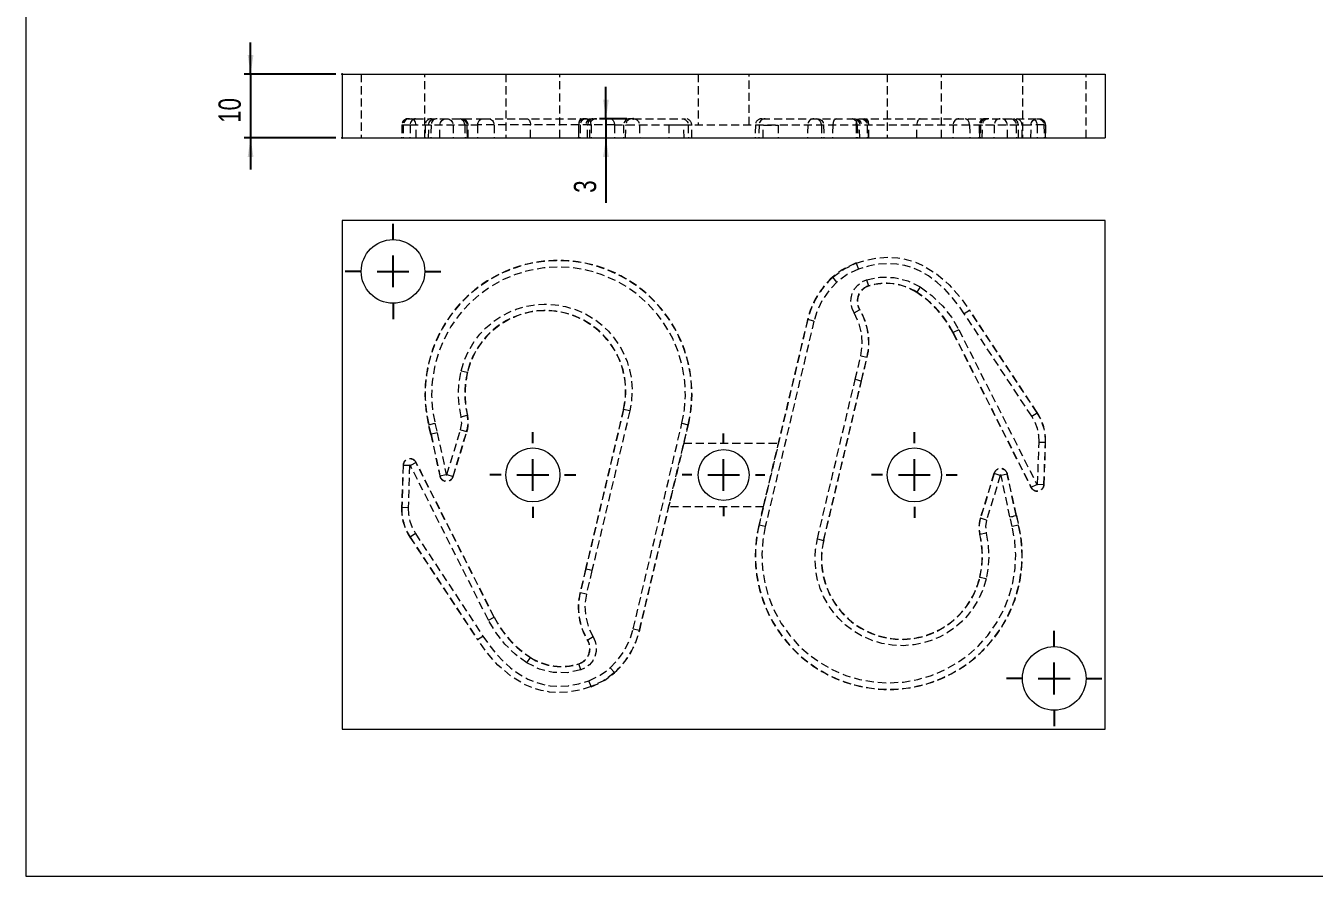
# Model space of a CAD drawing. Extents: x 12 to 408, y 18 to 279.
# Drawn here: x 12 to 214.7, y 18 to 151.7 of the extents above; entities that cross this region are included whole.
import ezdxf

# ---------------------------------------------------------------- set-up
doc = ezdxf.new("R2010")
doc.units = 0
doc.header["$MEASUREMENT"] = 0
doc.header["$PDSIZE"] = -1
doc.linetypes.add('HIDDEN', pattern=[1.905, 1.27, -0.635])
doc.styles.add('SLDTEXTSTYLE0', font='txt', dxfattribs={"width": 0.75})
doc.dimstyles.new('SLDDIMSTYLE0', dxfattribs={"dimtxt": 3.5, "dimasz": 3, "dimexe": 1, "dimexo": 0.0625, "dimgap": 0.875, "dimtad": 0, "dimtih": 1, "dimtoh": 1, "dimzin": 12, "dimdsep": 46, "dimtxsty": 'Standard', "dimsah": 1, "dimcen": 0.09, "dimclrd": 255, "dimclre": 255, "dimclrt": 255, "dimadec": 0, "dimazin": 0, "dimtfac": 1, "dimtdec": 4, "dimtofl": 0, "dimtmove": 0, "dimatfit": 3, "dimfxl": 1, "dimtolj": 1, "dimtzin": 12, "dimarcsym": 0})

# ---------------------------------------------------------------- blocks, each defined once
blk = doc.blocks.new('*D0')
for p, q in [((47.36, 144.11), (47.36, 149.11)), ((60.76, 144.11), (46.36, 144.11)), ((47.36, 144.11), (47.36, 134.11)), ((60.76, 134.11), (46.36, 134.11)), ((47.36, 134.11), (47.36, 129.11))]:
    blk.add_line(p, q)
at = {"color": 7}
for p in [(61.76, 144.11), (61.76, 134.11)]:
    blk.add_point(p, dxfattribs=at)
at = {"color": 255}
for points in [[(47.36, 144.11), (47.81, 147.11), (46.91, 147.11)], [(47.36, 134.11), (46.91, 131.11), (47.81, 131.11)]]:
    blk.add_solid(points, dxfattribs=at)
at = {"color": 7, "insert": (45.86, 136.46), "char_height": 3.5, "attachment_point": 7, "rotation": 90, "style": 'SLDTEXTSTYLE0'}
blk.add_mtext('10', dxfattribs=at)
blk = doc.blocks.new('*D1')
for p, q in [((103.26, 137.11), (103.26, 142.11)), ((106.55, 137.11), (102.26, 137.11)), ((103.26, 137.11), (103.26, 134.11)), ((103.26, 134.11), (103.26, 123.87))]:
    blk.add_line(p, q)
at = {"color": 7}
for p in [(107.55, 137.11), (61.76, 134.11)]:
    blk.add_point(p, dxfattribs=at)
at = {"color": 255}
for points in [[(103.26, 137.11), (103.71, 140.11), (102.81, 140.11)], [(103.26, 134.11), (102.81, 131.11), (103.71, 131.11)]]:
    blk.add_solid(points, dxfattribs=at)
at = {"color": 7, "insert": (101.76, 125.46), "char_height": 3.5, "attachment_point": 7, "rotation": 90, "style": 'SLDTEXTSTYLE0'}
blk.add_mtext('3', dxfattribs=at)

msp = doc.modelspace()

# ---------------------------------------------------------------- linework, layer by layer
at = {"color": 7, "linetype": 'Continuous', "lineweight": 0}
for p, q in [((12, 279), (12, 18)), ((12, 18), (408, 18))]:
    msp.add_line(p, q, dxfattribs=at)
at = {"color": 7, "linetype": 'Continuous', "lineweight": 15}
for p, q in [((61.76, 144.113), (61.76, 134.113)), ((61.76, 144.113), (181.76, 144.113)), ((181.76, 144.113), (181.76, 134.113)), ((61.76, 134.113), (181.76, 134.113)), ((181.76, 121.098), (61.76, 121.098)), ((61.76, 121.098), (61.76, 41.098)), ((181.76, 41.098), (181.76, 121.098)), ((61.76, 41.098), (181.76, 41.098))]:
    msp.add_line(p, q, dxfattribs=at)
at = {"color": 9, "linetype": 'HIDDEN', "lineweight": 0}
for p, q in [((64.76, 144.113), (64.76, 134.113)), ((74.76, 134.113), (74.76, 144.113)), ((87.51, 144.113), (87.51, 134.113)), ((96.01, 134.113), (96.01, 144.113)), ((117.76, 144.113), (117.76, 136.113)), ((125.76, 136.113), (125.76, 144.113)), ((147.51, 144.113), (147.51, 134.113)), ((156.01, 134.113), (156.01, 144.113)), ((168.76, 144.113), (168.76, 134.113)), ((178.76, 134.113), (178.76, 144.113)), ((71.145, 136.13), (71.11, 134.113)), ((71.15, 136.13), (71.115, 134.113)), ((71.145, 136.13), (72.459, 136.13)), ((71.369, 136.13), (71.334, 134.113)), ((72.159, 137.113), (73.294, 137.113)), ((72.459, 136.13), (72.43, 134.113)), ((72.459, 136.13), (83.067, 136.13)), ((73.294, 137.113), (83.902, 137.113)), ((73.415, 134.113), (73.384, 136.13)), ((74.822, 136.13), (74.787, 134.113)), ((75.354, 134.113), (75.388, 136.13)), ((75.745, 136.13), (75.711, 134.113)), ((77.111, 134.113), (77.145, 136.13)), ((79.205, 136.13), (79.238, 134.113)), ((81.052, 136.13), (81.087, 134.113)), ((81.351, 136.13), (81.384, 134.113)), ((81.471, 134.113), (81.437, 136.13)), ((81.484, 134.113), (81.45, 136.13)), ((81.602, 134.113), (81.567, 136.13)), ((83.067, 136.13), (83.038, 134.113)), ((100.903, 136.13), (83.067, 136.13)), ((83.902, 137.113), (100.567, 137.113)), ((85.658, 136.13), (85.689, 134.113)), ((91.394, 134.113), (91.375, 136.13)), ((98.935, 136.13), (98.9, 134.113)), ((98.976, 134.113), (98.987, 136.13)), ((99.204, 136.13), (99.169, 134.113)), ((100.35, 134.113), (100.38, 136.13)), ((100.567, 137.113), (103.926, 137.113)), ((100.713, 134.113), (100.748, 136.13)), ((100.903, 136.13), (100.915, 134.113)), ((104.599, 136.13), (100.903, 136.13)), ((103.926, 137.113), (107.551, 137.113)), ((104.599, 136.13), (104.622, 134.113)), ((104.599, 136.13), (108.523, 136.13)), ((106.038, 136.13), (106.004, 134.113)), ((106.344, 134.113), (106.379, 136.13)), ((107.551, 137.113), (115.213, 137.113)), ((108.523, 136.13), (108.558, 134.113)), ((108.523, 136.13), (116.186, 136.13)), ((113.164, 136.113), (113.164, 134.113)), ((128.02, 136.113), (113.164, 136.113)), ((115.213, 137.113), (115.75, 137.113)), ((115.536, 134.113), (115.5, 136.113)), ((116.186, 136.13), (116.752, 136.13)), ((116.186, 136.13), (116.22, 134.113)), ((116.787, 134.113), (116.752, 136.13)), ((126.768, 136.13), (126.733, 134.113)), ((126.768, 136.13), (168.698, 136.13)), ((127.334, 136.13), (127.3, 134.113)), ((127.782, 137.113), (167.684, 137.113)), ((127.984, 134.113), (128.02, 136.113)), ((128.02, 136.113), (130.356, 136.113)), ((130.356, 136.113), (130.356, 134.113)), ((134.996, 136.13), (134.962, 134.113)), ((137.141, 136.13), (137.176, 134.113)), ((137.482, 136.13), (137.516, 134.113)), ((138.921, 136.13), (138.897, 134.113)), ((142.617, 136.13), (142.605, 134.113)), ((142.772, 136.13), (142.807, 134.113)), ((143.17, 134.113), (143.14, 136.13)), ((144.316, 136.13), (144.35, 134.113)), ((144.543, 134.113), (144.533, 136.13)), ((144.62, 134.113), (144.585, 136.13)), ((152.125, 134.113), (152.144, 136.13)), ((157.862, 136.13), (157.831, 134.113)), ((160.452, 136.13), (160.482, 134.113)), ((161.953, 136.13), (161.918, 134.113)), ((162.036, 134.113), (162.07, 136.13)), ((162.048, 134.113), (162.083, 136.13)), ((162.169, 136.13), (162.136, 134.113)), ((162.433, 134.113), (162.468, 136.13)), ((164.315, 136.13), (164.281, 134.113)), ((166.409, 134.113), (166.375, 136.13)), ((167.768, 137.113), (171.028, 137.113)), ((167.775, 136.13), (167.809, 134.113)), ((168.166, 134.113), (168.132, 136.13)), ((168.698, 136.13), (170.136, 136.13)), ((168.733, 134.113), (168.698, 136.13)), ((170.104, 134.113), (170.136, 136.13)), ((172.151, 136.13), (170.136, 136.13)), ((171.028, 137.113), (171.151, 137.113)), ((171.061, 136.13), (171.09, 134.113)), ((171.151, 137.113), (171.371, 137.113)), ((172.151, 136.13), (172.186, 134.113)), ((172.151, 136.13), (172.37, 136.13)), ((172.37, 136.13), (172.374, 136.13)), ((172.37, 136.13), (172.405, 134.113)), ((172.41, 134.113), (172.374, 136.13)), ((142.617, 114.391), (142.953, 113.449)), ((139.594, 111.433), (138.921, 112.172)), ((144.227, 111.764), (144.533, 110.811)), ((144.543, 110.778), (144.533, 110.811)), ((152.125, 109.786), (152.144, 109.815)), ((152.684, 110.657), (152.144, 109.815)), ((134.996, 105.513), (127.334, 73.206)), ((134.962, 105.521), (130.356, 86.098)), ((134.996, 105.513), (134.962, 105.521)), ((135.969, 105.283), (134.996, 105.513)), ((142.285, 106.564), (143.14, 107.082)), ((143.17, 107.101), (143.14, 107.082)), ((160.452, 106.979), (159.617, 106.429)), ((170.226, 90.327), (159.617, 106.429)), ((171.061, 90.877), (160.452, 106.979)), ((171.09, 90.896), (160.482, 106.998)), ((135.969, 105.283), (128.307, 72.975)), ((157.862, 103.475), (157.831, 103.459)), ((157.831, 103.459), (170.104, 79.146)), ((158.755, 103.926), (157.862, 103.475)), ((157.862, 103.475), (170.136, 79.162)), ((158.755, 103.926), (171.028, 79.612)), ((142.463, 96.132), (143.343, 99.844)), ((143.343, 99.844), (144.316, 99.614)), ((143.436, 95.901), (144.316, 99.614)), ((143.47, 95.893), (144.35, 99.606)), ((144.316, 99.614), (144.35, 99.606)), ((80.477, 97.462), (81.45, 97.231)), ((81.484, 97.223), (81.45, 97.231)), ((136.509, 71.03), (142.461, 96.125)), ((137.482, 70.799), (143.434, 95.895)), ((137.516, 70.791), (143.468, 95.886)), ((106.004, 91.406), (100.052, 66.31)), ((106.038, 91.398), (100.086, 66.302)), ((106.038, 91.398), (106.004, 91.406)), ((107.011, 91.167), (106.038, 91.398)), ((75.388, 88.991), (76.361, 89.222)), ((76.361, 89.222), (76.721, 87.705)), ((80.463, 90.254), (81.437, 90.481)), ((81.471, 90.489), (81.437, 90.481)), ((107.011, 91.167), (101.059, 66.072)), ((107.551, 56.914), (115.213, 89.222)), ((115.213, 89.222), (116.186, 88.991)), ((170.226, 90.327), (171.061, 90.877)), ((171.061, 90.877), (171.09, 90.896)), ((75.354, 88.983), (75.388, 88.991)), ((75.711, 87.477), (75.354, 88.983)), ((75.745, 87.485), (75.388, 88.991)), ((75.745, 87.485), (75.711, 87.477)), ((75.711, 87.477), (77.111, 80.955)), ((75.745, 87.485), (77.145, 80.962)), ((76.721, 87.705), (78.123, 81.172)), ((78.248, 81.167), (80.394, 88.195)), ((79.205, 80.875), (81.351, 87.903)), ((79.238, 80.865), (81.384, 87.893)), ((80.394, 88.195), (81.351, 87.903)), ((81.351, 87.903), (81.384, 87.893)), ((108.523, 56.683), (116.186, 88.991)), ((115.536, 86.098), (116.22, 88.983)), ((116.186, 88.991), (116.22, 88.983)), ((115.5, 86.098), (113.164, 76.25)), ((115.5, 86.098), (130.356, 86.098)), ((128.02, 76.098), (130.356, 85.947)), ((130.356, 86.098), (130.356, 85.947)), ((171.151, 79.639), (171.371, 86.264)), ((171.371, 86.264), (172.37, 86.231)), ((172.151, 79.606), (172.37, 86.231)), ((172.186, 79.605), (172.405, 86.23)), ((172.37, 86.231), (172.405, 86.23)), ((71.334, 82.592), (71.115, 75.967)), ((71.369, 82.59), (71.15, 75.966)), ((71.369, 82.59), (71.334, 82.592)), ((72.369, 82.557), (71.369, 82.59)), ((72.369, 82.557), (72.149, 75.933)), ((73.384, 83.035), (72.491, 82.584)), ((84.765, 58.271), (72.491, 82.584)), ((73.415, 83.051), (73.384, 83.035)), ((85.658, 58.722), (73.384, 83.035)), ((85.689, 58.738), (73.415, 83.051)), ((77.145, 80.962), (78.123, 81.172)), ((78.248, 81.167), (79.205, 80.875)), ((164.281, 81.332), (162.136, 74.304)), ((164.315, 81.322), (162.169, 74.294)), ((164.315, 81.322), (164.281, 81.332)), ((165.271, 81.03), (164.315, 81.322)), ((166.375, 81.234), (165.397, 81.025)), ((166.409, 81.242), (166.375, 81.234)), ((167.775, 74.712), (166.375, 81.234)), ((167.809, 74.719), (166.409, 81.242)), ((77.111, 80.955), (77.145, 80.962)), ((79.205, 80.875), (79.238, 80.865)), ((165.271, 81.03), (163.126, 74.002)), ((166.799, 74.491), (165.397, 81.025)), ((170.104, 79.146), (170.136, 79.162)), ((170.136, 79.162), (171.028, 79.612)), ((171.151, 79.639), (172.151, 79.606)), ((172.151, 79.606), (172.186, 79.605)), ((71.15, 75.966), (71.115, 75.967)), ((72.149, 75.933), (71.15, 75.966)), ((108.558, 56.675), (113.164, 76.098)), ((113.164, 76.098), (113.164, 76.25)), ((128.02, 76.098), (113.164, 76.098)), ((127.984, 76.098), (127.3, 73.214)), ((127.334, 73.206), (127.3, 73.214)), ((128.307, 72.975), (127.334, 73.206)), ((162.169, 74.294), (162.136, 74.304)), ((163.126, 74.002), (162.169, 74.294)), ((167.159, 72.975), (166.799, 74.491)), ((168.132, 73.206), (167.159, 72.975)), ((167.775, 74.712), (167.809, 74.719)), ((167.775, 74.712), (168.132, 73.206)), ((167.809, 74.719), (168.166, 73.214)), ((168.166, 73.214), (168.132, 73.206)), ((72.459, 71.32), (72.43, 71.301)), ((72.43, 71.301), (83.038, 55.198)), ((73.294, 71.87), (72.459, 71.32)), ((72.459, 71.32), (83.067, 55.218)), ((73.294, 71.87), (83.902, 55.768)), ((136.509, 71.03), (137.482, 70.799)), ((162.048, 71.708), (162.083, 71.716)), ((163.056, 71.943), (162.083, 71.716)), ((137.482, 70.799), (137.516, 70.791)), ((100.05, 66.303), (99.169, 62.591)), ((100.084, 66.295), (99.204, 62.583)), ((101.057, 66.065), (100.177, 62.352)), ((162.036, 64.974), (162.07, 64.966)), ((163.043, 64.735), (162.07, 64.966)), ((99.204, 62.583), (99.169, 62.591)), ((100.177, 62.352), (99.204, 62.583)), ((84.765, 58.271), (85.658, 58.722)), ((85.658, 58.722), (85.689, 58.738)), ((107.551, 56.914), (108.523, 56.683)), ((83.067, 55.218), (83.902, 55.768)), ((100.35, 55.096), (100.38, 55.114)), ((101.235, 55.633), (100.38, 55.114)), ((108.523, 56.683), (108.558, 56.675)), ((90.835, 51.54), (91.375, 52.381)), ((91.394, 52.411), (91.375, 52.381)), ((98.976, 51.419), (98.987, 51.385)), ((99.293, 50.433), (98.987, 51.385)), ((103.926, 50.764), (104.599, 50.025)), ((100.903, 47.806), (100.567, 48.748))]:
    msp.add_line(p, q, dxfattribs=at)
at = {"color": 7, "linetype": 'Continuous'}
for p, q in [((69.76, 118.098), (69.76, 120.598)), ((69.76, 110.598), (69.76, 115.598)), ((64.76, 113.098), (62.26, 113.098)), ((67.26, 113.098), (72.26, 113.098)), ((74.76, 113.098), (77.26, 113.098)), ((69.76, 108.098), (69.76, 105.598)), ((91.76, 86.098), (91.76, 87.848)), ((121.76, 86.098), (121.76, 87.598)), ((151.76, 86.098), (151.76, 87.848)), ((91.76, 78.598), (91.76, 83.598)), ((121.76, 78.598), (121.76, 83.598)), ((151.76, 78.598), (151.76, 83.598)), ((86.76, 81.098), (85.01, 81.098)), ((89.26, 81.098), (94.26, 81.098)), ((96.76, 81.098), (98.51, 81.098)), ((116.76, 81.098), (115.26, 81.098)), ((119.26, 81.098), (124.26, 81.098)), ((126.76, 81.098), (128.26, 81.098)), ((146.76, 81.098), (145.01, 81.098)), ((149.26, 81.098), (154.26, 81.098)), ((156.76, 81.098), (158.51, 81.098)), ((91.76, 76.098), (91.76, 74.348)), ((121.76, 76.098), (121.76, 74.598)), ((151.76, 76.098), (151.76, 74.348)), ((173.76, 54.098), (173.76, 56.598)), ((173.76, 46.598), (173.76, 51.598)), ((168.76, 49.098), (166.26, 49.098)), ((171.26, 49.098), (176.26, 49.098)), ((178.76, 49.098), (181.26, 49.098)), ((173.76, 44.098), (173.76, 41.598))]:
    msp.add_line(p, q, dxfattribs=at)
at = {"color": 9, "linetype": 'HIDDEN', "lineweight": 0, "flags": 128}
for points in [[(72.149, 137.113), (71.956, 137.094), (71.771, 137.038), (71.599, 136.948), (71.449, 136.826), (71.324, 136.677), (71.231, 136.507), (71.172, 136.323), (71.15, 136.13)], [(72.369, 137.113), (72.176, 137.094), (71.99, 137.038), (71.819, 136.948), (71.668, 136.826), (71.544, 136.677), (71.45, 136.507), (71.391, 136.323), (71.369, 136.13)], [(73.294, 137.113), (73.133, 137.094), (72.978, 137.038), (72.835, 136.948), (72.709, 136.826), (72.605, 136.677), (72.527, 136.507), (72.478, 136.323), (72.459, 136.13)], [(73.384, 136.13), (73.364, 136.323), (73.312, 136.507), (73.228, 136.677), (73.117, 136.826), (72.983, 136.948), (72.829, 137.038), (72.664, 137.094), (72.491, 137.113)], [(75.388, 136.13), (75.41, 136.323), (75.467, 136.507), (75.558, 136.677), (75.679, 136.826), (75.826, 136.948), (75.992, 137.038), (76.173, 137.094), (76.361, 137.113)], [(76.721, 137.113), (76.488, 137.084), (76.296, 137.013), (76.037, 136.826), (75.82, 136.497), (75.745, 136.13)], [(77.145, 136.13), (77.167, 136.323), (77.225, 136.507), (77.316, 136.677), (77.438, 136.826), (77.585, 136.948), (77.753, 137.038), (77.934, 137.094), (78.123, 137.113)], [(78.248, 137.113), (78.433, 137.094), (78.611, 137.038), (78.775, 136.948), (78.919, 136.826), (79.038, 136.677), (79.127, 136.507), (79.184, 136.323), (79.205, 136.13)], [(80.394, 137.113), (80.579, 137.094), (80.756, 137.038), (80.92, 136.948), (81.065, 136.826), (81.184, 136.677), (81.273, 136.507), (81.329, 136.323), (81.351, 136.13)], [(80.463, 137.113), (80.651, 137.094), (80.832, 137.038), (80.999, 136.948), (81.146, 136.826), (81.267, 136.677), (81.358, 136.507), (81.416, 136.323), (81.437, 136.13)], [(80.477, 137.113), (80.665, 137.094), (80.845, 137.038), (81.012, 136.948), (81.159, 136.826), (81.28, 136.677), (81.371, 136.507), (81.428, 136.323), (81.45, 136.13)], [(83.067, 136.13), (83.135, 136.507), (83.317, 136.826), (83.586, 137.038), (83.902, 137.113)], [(84.765, 137.113), (84.937, 137.094), (85.103, 137.038), (85.256, 136.948), (85.391, 136.826), (85.502, 136.677), (85.585, 136.507), (85.638, 136.323), (85.658, 136.13)], [(90.835, 137.113), (90.94, 137.094), (91.04, 137.038), (91.133, 136.948), (91.214, 136.826), (91.281, 136.677), (91.332, 136.507), (91.364, 136.323), (91.375, 136.13)], [(99.293, 137.113), (99.234, 137.094), (99.177, 137.038), (99.125, 136.948), (99.079, 136.826), (99.041, 136.677), (99.012, 136.507), (98.994, 136.323), (98.987, 136.13)], [(100.177, 137.113), (99.989, 137.094), (99.808, 137.038), (99.641, 136.948), (99.495, 136.826), (99.374, 136.677), (99.283, 136.507), (99.225, 136.323), (99.204, 136.13)], [(101.057, 137.113), (100.689, 137.038), (100.375, 136.826), (100.163, 136.507), (100.084, 136.13)], [(101.235, 137.113), (101.07, 137.094), (100.911, 137.038), (100.765, 136.948), (100.636, 136.826), (100.529, 136.677), (100.45, 136.507), (100.399, 136.323), (100.38, 136.13)], [(100.903, 136.13), (100.869, 136.55), (100.779, 136.887), (100.679, 137.053), (100.567, 137.113)], [(103.926, 137.113), (104.181, 137.038), (104.398, 136.826), (104.544, 136.507), (104.599, 136.13)], [(107.011, 137.113), (106.823, 137.094), (106.642, 137.038), (106.475, 136.948), (106.329, 136.826), (106.208, 136.677), (106.117, 136.507), (106.059, 136.323), (106.038, 136.13)], [(107.551, 137.113), (107.738, 137.094), (107.919, 137.038), (108.086, 136.948), (108.233, 136.826), (108.354, 136.677), (108.445, 136.507), (108.502, 136.323), (108.523, 136.13)], [(115.213, 137.113), (115.401, 137.094), (115.581, 137.038), (115.748, 136.948), (115.895, 136.826), (116.016, 136.677), (116.107, 136.507), (116.164, 136.323), (116.186, 136.13)], [(128.307, 137.113), (128.119, 137.094), (127.938, 137.038), (127.772, 136.948), (127.625, 136.826), (127.504, 136.677), (127.413, 136.507), (127.356, 136.323), (127.334, 136.13)], [(135.969, 137.113), (135.782, 137.094), (135.601, 137.038), (135.434, 136.948), (135.287, 136.826), (135.166, 136.677), (135.075, 136.507), (135.018, 136.323), (134.996, 136.13)], [(136.509, 137.113), (136.697, 137.094), (136.878, 137.038), (137.044, 136.948), (137.191, 136.826), (137.312, 136.677), (137.403, 136.507), (137.461, 136.323), (137.482, 136.13)], [(139.594, 137.113), (139.339, 137.038), (139.122, 136.826), (138.976, 136.507), (138.921, 136.13)], [(142.285, 137.113), (142.45, 137.094), (142.608, 137.038), (142.755, 136.948), (142.884, 136.826), (142.99, 136.677), (143.07, 136.507), (143.121, 136.323), (143.14, 136.13)], [(142.463, 137.113), (142.831, 137.038), (143.145, 136.826), (143.357, 136.507), (143.436, 136.13)], [(142.617, 136.13), (142.651, 136.55), (142.741, 136.887), (142.841, 137.053), (142.953, 137.113)], [(143.343, 137.113), (143.531, 137.094), (143.712, 137.038), (143.879, 136.948), (144.025, 136.826), (144.146, 136.677), (144.237, 136.507), (144.295, 136.323), (144.316, 136.13)], [(144.227, 137.113), (144.286, 137.094), (144.343, 137.038), (144.395, 136.948), (144.441, 136.826), (144.479, 136.677), (144.508, 136.507), (144.526, 136.323), (144.533, 136.13)], [(152.684, 137.113), (152.58, 137.094), (152.48, 137.038), (152.387, 136.948), (152.306, 136.826), (152.239, 136.677), (152.188, 136.507), (152.156, 136.323), (152.144, 136.13)], [(158.755, 137.113), (158.583, 137.094), (158.417, 137.038), (158.264, 136.948), (158.129, 136.826), (158.018, 136.677), (157.935, 136.507), (157.882, 136.323), (157.862, 136.13)], [(160.452, 136.13), (160.385, 136.507), (160.203, 136.826), (159.934, 137.038), (159.617, 137.113)], [(163.043, 137.113), (162.855, 137.094), (162.675, 137.038), (162.508, 136.948), (162.361, 136.826), (162.24, 136.677), (162.149, 136.507), (162.092, 136.323), (162.07, 136.13)], [(163.056, 137.113), (162.869, 137.094), (162.688, 137.038), (162.521, 136.948), (162.374, 136.826), (162.253, 136.677), (162.162, 136.507), (162.104, 136.323), (162.083, 136.13)], [(163.126, 137.113), (162.941, 137.094), (162.763, 137.038), (162.599, 136.948), (162.455, 136.826), (162.336, 136.677), (162.247, 136.507), (162.19, 136.323), (162.169, 136.13)], [(165.271, 137.113), (165.087, 137.094), (164.909, 137.038), (164.745, 136.948), (164.601, 136.826), (164.482, 136.677), (164.393, 136.507), (164.336, 136.323), (164.315, 136.13)], [(166.375, 136.13), (166.353, 136.323), (166.295, 136.507), (166.204, 136.677), (166.082, 136.826), (165.935, 136.948), (165.767, 137.038), (165.586, 137.094), (165.397, 137.113)], [(166.799, 137.113), (167.032, 137.084), (167.224, 137.013), (167.483, 136.826), (167.7, 136.497), (167.775, 136.13)], [(168.132, 136.13), (168.11, 136.323), (168.053, 136.507), (167.962, 136.677), (167.841, 136.826), (167.694, 136.948), (167.527, 137.038), (167.347, 137.094), (167.159, 137.113)], [(170.136, 136.13), (170.156, 136.323), (170.208, 136.507), (170.292, 136.677), (170.403, 136.826), (170.537, 136.948), (170.69, 137.038), (170.856, 137.094), (171.028, 137.113)], [(170.226, 137.113), (170.387, 137.094), (170.542, 137.038), (170.685, 136.948), (170.811, 136.826), (170.915, 136.677), (170.993, 136.507), (171.042, 136.323), (171.061, 136.13)], [(171.151, 137.113), (171.344, 137.094), (171.53, 137.038), (171.701, 136.948), (171.852, 136.826), (171.976, 136.677), (172.07, 136.507), (172.128, 136.323), (172.151, 136.13)], [(171.371, 137.113), (171.564, 137.094), (171.749, 137.038), (171.921, 136.948), (172.071, 136.826), (172.196, 136.677), (172.289, 136.507), (172.348, 136.323), (172.37, 136.13)], [(115.213, 89.222), (115.6, 91.367), (115.75, 93.541), (115.653, 95.815), (115.298, 98.062), (114.677, 100.294), (113.8, 102.438), (112.694, 104.449), (111.362, 106.319), (109.882, 107.969), (108.227, 109.445), (106.473, 110.694), (104.595, 111.746), (102.524, 112.624), (100.367, 113.262), (98.093, 113.661), (95.787, 113.794), (93.482, 113.661), (91.207, 113.262), (89.05, 112.624), (86.979, 111.746), (85.101, 110.694), (83.347, 109.445), (81.692, 107.97), (80.212, 106.319), (78.88, 104.449), (77.773, 102.438), (76.897, 100.294), (76.276, 98.062), (75.921, 95.815), (75.824, 93.541), (75.974, 91.367), (76.361, 89.222)], [(142.605, 114.424), (140.418, 113.358), (138.897, 112.198)], [(138.921, 112.172), (140.659, 113.465), (142.617, 114.391)], [(142.617, 114.391), (144.288, 114.897), (146.022, 115.226), (147.804, 115.33), (149.15, 115.235), (150.479, 114.995), (151.767, 114.611), (152.997, 114.091), (155.261, 112.707), (157.247, 110.989), (158.96, 109.056), (160.452, 106.979)], [(159.617, 106.429), (158.656, 107.807), (157.638, 109.091), (156.539, 110.284), (155.303, 111.406), (153.974, 112.386), (152.56, 113.191), (151.416, 113.674), (150.244, 114.024), (149.028, 114.244), (147.792, 114.33), (146.174, 114.237), (144.55, 113.933), (142.953, 113.449)], [(142.953, 113.449), (141.173, 112.608), (139.594, 111.433)], [(142.285, 106.564), (141.954, 107.277), (141.787, 108.066), (141.804, 108.872), (141.995, 109.635), (142.351, 110.336), (142.867, 110.955), (143.51, 111.442), (144.227, 111.764)], [(144.227, 111.764), (146.355, 112.198), (148.58, 112.157), (150.74, 111.625), (152.684, 110.657)], [(139.594, 111.433), (138.35, 110.118), (137.317, 108.631), (136.517, 107.008), (135.969, 105.283)], [(152.684, 110.657), (154.527, 109.294), (156.171, 107.698), (157.589, 105.899), (158.755, 103.926)], [(80.477, 97.462), (80.958, 99.052), (81.653, 100.618), (82.567, 102.124), (83.411, 103.211), (84.362, 104.208), (85.43, 105.122), (86.588, 105.92), (87.821, 106.596), (89.118, 107.14), (90.435, 107.542), (91.786, 107.808), (93.542, 107.947), (95.253, 107.865), (96.891, 107.581), (98.481, 107.099), (100.047, 106.404), (101.553, 105.491), (102.641, 104.646), (103.637, 103.696), (104.551, 102.627), (105.35, 101.47), (106.025, 100.237), (106.57, 98.94), (106.971, 97.623), (107.237, 96.272), (107.377, 94.516), (107.295, 92.805), (107.011, 91.167)], [(143.343, 99.844), (143.578, 101.553), (143.476, 103.308), (143.033, 105.01), (142.285, 106.564)], [(80.463, 90.254), (80.153, 92.044), (80.052, 93.859), (80.16, 95.672), (80.477, 97.462)], [(142.463, 96.132), (142.831, 96.045), (143.145, 95.97), (143.357, 95.92), (143.436, 95.901)], [(80.394, 88.195), (80.565, 89.22), (80.463, 90.254)], [(171.371, 86.264), (171.324, 87.334), (171.113, 88.384), (170.745, 89.39), (170.226, 90.327)], [(76.721, 87.705), (76.488, 87.653), (76.296, 87.61), (76.037, 87.551), (75.82, 87.502), (75.745, 87.485)], [(72.149, 75.933), (72.196, 74.863), (72.406, 73.813), (72.775, 72.807), (73.294, 71.87)], [(128.307, 72.975), (127.92, 70.83), (127.77, 68.655), (127.867, 66.382), (128.222, 64.134), (128.843, 61.903), (129.719, 59.759), (130.826, 57.748), (132.158, 55.877), (133.638, 54.227), (135.293, 52.752), (137.047, 51.503), (138.925, 50.451), (140.996, 49.573), (143.153, 48.935), (145.427, 48.536), (147.733, 48.403), (150.038, 48.536), (152.313, 48.935), (154.469, 49.573), (156.541, 50.451), (158.419, 51.503), (160.173, 52.752), (161.828, 54.227), (163.308, 55.877), (164.639, 57.747), (165.746, 59.759), (166.623, 61.903), (167.244, 64.134), (167.599, 66.382), (167.696, 68.655), (167.546, 70.83), (167.159, 72.975)], [(163.126, 74.002), (162.955, 72.977), (163.056, 71.943)], [(166.799, 74.491), (167.032, 74.544), (167.224, 74.587), (167.483, 74.646), (167.7, 74.695), (167.775, 74.712)], [(163.043, 64.735), (162.562, 63.145), (161.867, 61.579), (160.953, 60.073), (160.108, 58.986), (159.158, 57.989), (158.089, 57.075), (156.932, 56.276), (155.698, 55.601), (154.402, 55.056), (153.085, 54.655), (151.733, 54.389), (149.978, 54.249), (148.267, 54.332), (146.629, 54.616), (145.039, 55.097), (143.473, 55.792), (141.967, 56.706), (140.879, 57.55), (139.882, 58.501), (138.969, 59.569), (138.17, 60.727), (137.495, 61.96), (136.95, 63.257), (136.549, 64.574), (136.282, 65.925), (136.143, 67.681), (136.225, 69.392), (136.509, 71.03)], [(163.056, 71.943), (163.367, 70.153), (163.468, 68.338), (163.36, 66.525), (163.043, 64.735)], [(101.057, 66.065), (100.689, 66.152), (100.375, 66.226), (100.163, 66.277), (100.084, 66.295)], [(100.177, 62.352), (99.942, 60.644), (100.044, 58.888), (100.486, 57.187), (101.235, 55.633)], [(90.835, 51.54), (88.993, 52.903), (87.349, 54.499), (85.931, 56.298), (84.765, 58.271)], [(103.926, 50.764), (105.17, 52.079), (106.202, 53.565), (107.003, 55.189), (107.551, 56.914)], [(100.903, 47.806), (99.232, 47.3), (97.498, 46.971), (95.716, 46.867), (94.37, 46.961), (93.041, 47.202), (91.753, 47.585), (90.523, 48.106), (88.259, 49.489), (86.273, 51.207), (84.56, 53.14), (83.067, 55.218)], [(83.902, 55.768), (84.864, 54.39), (85.882, 53.106), (86.981, 51.913), (88.216, 50.791), (89.546, 49.811), (90.96, 49.006), (92.103, 48.523), (93.276, 48.173), (94.492, 47.952), (95.728, 47.867), (97.346, 47.96), (98.97, 48.264), (100.567, 48.748)], [(101.235, 55.633), (101.566, 54.92), (101.732, 54.131), (101.716, 53.325), (101.524, 52.562), (101.169, 51.861), (100.653, 51.242), (100.01, 50.755), (99.293, 50.433)], [(99.293, 50.433), (97.165, 49.998), (94.94, 50.04), (92.779, 50.572), (90.835, 51.54)], [(100.567, 48.748), (102.346, 49.589), (103.926, 50.764)], [(104.599, 50.025), (102.861, 48.732), (100.903, 47.806)], [(100.915, 47.773), (103.102, 48.839), (104.622, 49.999)]]:
    msp.add_lwpolyline(points, dxfattribs=at)
at = {"color": 7, "linetype": 'Continuous', "lineweight": 15}
for centre, radius in [((69.76, 113.098), 5), ((91.76, 81.098), 4.25), ((151.76, 81.098), 4.25), ((121.76, 81.098), 4), ((173.76, 49.098), 5)]:
    msp.add_circle(centre, radius, dxfattribs=at)
at = {"color": 9, "linetype": 'HIDDEN', "lineweight": 0}
for centre, radius, start, end in [((72.145, 136.113), 1, 90, 179), ((75.822, 136.113), 1, 90, 179), ((80.052, 136.113), 1, 1, 90), ((80.567, 136.113), 1, 1, 90), ((99.935, 136.113), 1, 90, 179), ((101.748, 136.113), 1, 90, 179), ((107.379, 136.113), 1, 90, 179), ((115.752, 136.113), 1, 1, 90), ((127.768, 136.113), 1, 90, 179), ((136.141, 136.113), 1, 1, 90), ((141.772, 136.113), 1, 1, 90), ((143.585, 136.113), 1, 1, 90), ((162.953, 136.113), 1, 90, 179), ((163.468, 136.113), 1, 90, 179), ((167.698, 136.113), 1, 1, 90), ((171.375, 136.113), 1, 1, 90), ((95.787, 93.829), 21, 346.65764, 193.34236), ((95.787, 93.829), 20.965, 346.65764, 193.34236), ((147.733, 102.493), 13.125, 132.31351, 166.65764), ((147.733, 102.493), 13.09, 132.31351, 166.65764), ((145.307, 108.397), 2.535, 107.78426, 211.24753), ((145.307, 108.397), 2.5, 107.78426, 211.24753), ((147.282, 102.24), 9.002, 57.30489, 107.78426), ((147.282, 102.24), 8.966, 57.30489, 107.78426), ((143.383, 96.166), 16.184, 26.78505, 57.30489), ((143.383, 96.166), 16.219, 26.78505, 57.30489), ((93.744, 94.314), 12.635, 346.65764, 166.65212), ((93.744, 94.314), 12.6, 346.65764, 166.65211), ((134.62, 101.913), 9.965, 346.65764, 31.24753), ((134.62, 101.913), 10, 346.65764, 31.24753), ((95.787, 93.829), 14.735, 166.6529, 193.13317), ((95.787, 93.829), 14.7, 166.6529, 193.13317), ((76.602, 89.353), 4.965, 343.02188, 13.13317), ((76.602, 89.353), 5, 343.02188, 13.13317), ((164.41, 86.495), 7.965, 358.10278, 33.37708), ((164.41, 86.495), 8, 358.10278, 33.37708), ((72.433, 82.555), 1.1, 26.78505, 178.10278), ((72.433, 82.555), 1.065, 26.78505, 178.10278), ((72.433, 82.555), 0.0649, 26.78505, 178.10278), ((78.186, 81.186), 0.0649, 192.11429, 343.02188), ((165.334, 81.011), 1.1, 12.11429, 163.02188), ((165.334, 81.011), 1.065, 12.11429, 163.02188), ((165.334, 81.011), 0.0649, 12.11429, 163.02188), ((78.186, 81.186), 1.1, 192.11429, 343.02188), ((78.186, 81.186), 1.065, 192.11429, 343.02188), ((171.086, 79.642), 1.1, 206.78505, 358.10278), ((171.086, 79.642), 1.065, 206.78505, 358.10278), ((171.086, 79.642), 0.0649, 206.78505, 358.10278), ((79.11, 75.702), 8, 178.10278, 213.37708), ((79.11, 75.702), 7.965, 178.10278, 213.37708), ((147.733, 68.368), 21, 166.65764, 13.34236), ((147.733, 68.368), 20.965, 166.65764, 13.34236), ((166.918, 72.844), 5, 163.02188, 193.13317), ((166.918, 72.844), 4.965, 163.02188, 193.13317), ((147.733, 68.368), 14.7, 346.6529, 13.13317), ((147.733, 68.368), 14.735, 346.6529, 13.13317), ((149.776, 67.883), 12.635, 166.65764, 346.65212), ((149.776, 67.883), 12.6, 166.65764, 346.65211), ((108.9, 60.284), 10, 166.65764, 211.24753), ((108.9, 60.284), 9.965, 166.65764, 211.24753), ((100.137, 66.031), 16.219, 206.78505, 237.30489), ((100.137, 66.031), 16.184, 206.78505, 237.30489), ((98.213, 53.799), 2.5, 287.78426, 31.24753), ((98.213, 53.799), 2.535, 287.78426, 31.24753), ((95.787, 59.704), 13.09, 312.31351, 346.65764), ((95.787, 59.704), 13.125, 312.31351, 346.65764), ((96.238, 59.957), 9.002, 237.30489, 287.78426), ((96.238, 59.957), 8.966, 237.30489, 287.78426)]:
    msp.add_arc(centre, radius, start, end, dxfattribs=at)

# ---------------------------------------------------------------- dimensions: what is measured, and where the dimension line sits
at = {"color": 255}
for base, p1, picture, middle in [((47.358, 134.113), (61.76, 144.113), '*D0', (47.358, 139.041)), ((103.259, 134.113), (107.551, 137.113), '*D1', (103.259, 126.748))]:
    dim = msp.add_linear_dim(base=base, p1=p1, p2=(61.76, 134.113), angle=90, dimstyle='SLDDIMSTYLE0', dxfattribs=at)
    dim.commit()
    dim.dimension.update_dxf_attribs({"geometry": picture, "text_midpoint": middle, "dimtype": 160})

doc.saveas('drawing.dxf')
